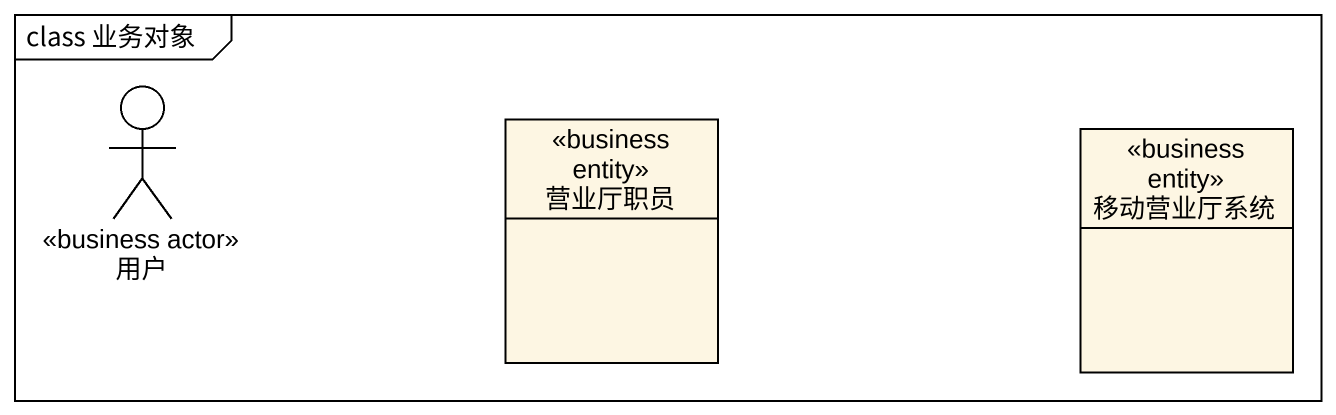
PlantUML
@startuml
mainframe class 业务对象
allowmixing
hide circle
hide empty members
actor 用户 <<business actor>>
class 营业厅职员 <<business entity>>
class 移动营业厅系统 <<business entity>>
@enduml
